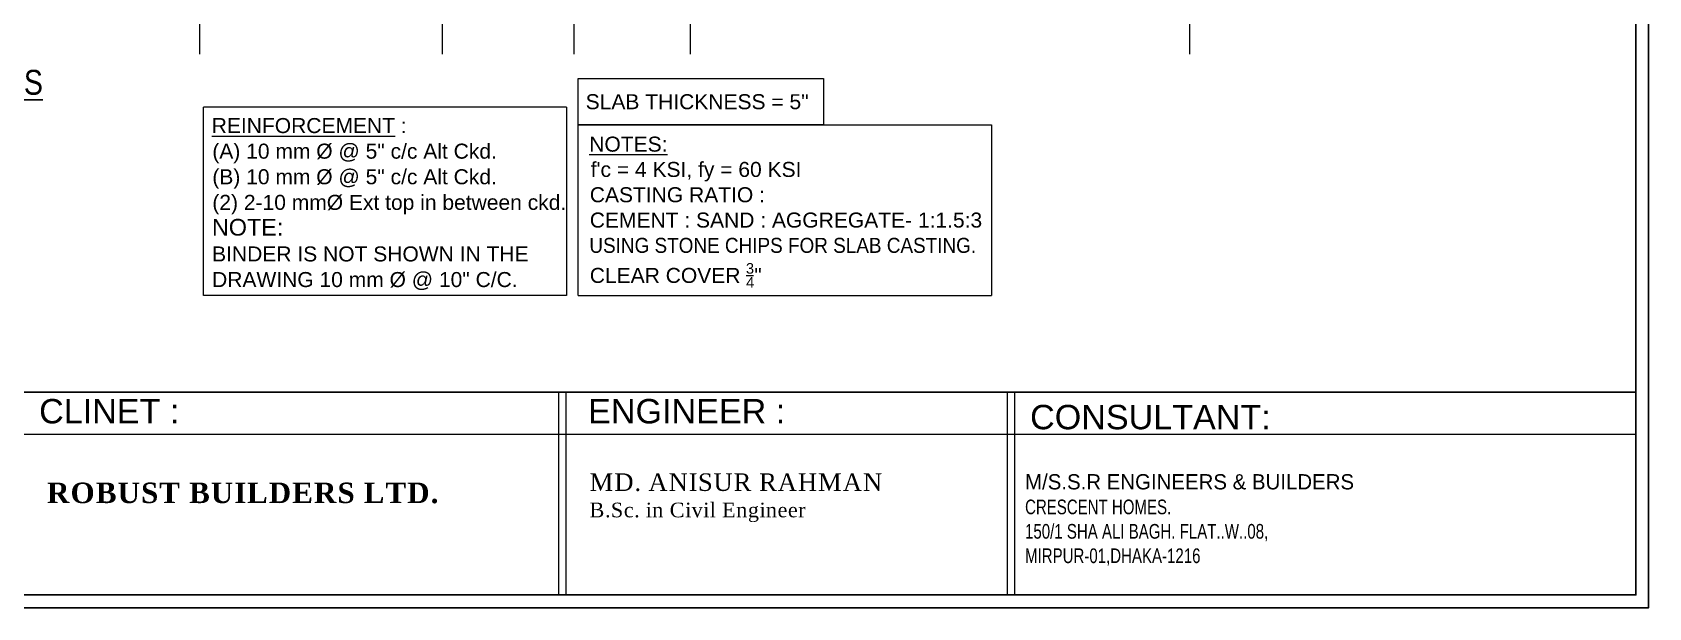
# Model space of a CAD drawing. Extents: x 52891 to 66536, y -48165 to -44533.
# Drawn here: x 61343 to 62202, y -45971 to -45664 of the extents above; entities that cross this region are included whole.
import ezdxf

# ---------------------------------------------------------------- set-up
doc = ezdxf.new("R2010")
doc.units = 0
doc.header["$MEASUREMENT"] = 0
for name, color, linetype, lineweight in [('1-TEXT', 212, 'Continuous', 25), ('DIMEN', 8, 'Continuous', 13), ('ROD', 1, 'Continuous', 35), ('TEXT', 7, 'Continuous', 13), ('WALL', 7, 'Continuous', 30)]:
    doc.layers.add(name, color=color, linetype=linetype, lineweight=lineweight)
doc.layers.add('Layer1', color=174, linetype='Continuous')
doc.styles.add('Arial', font='arial.ttf')
doc.styles.add('NEW', font='swissck.ttf')

# ---------------------------------------------------------------- blocks, each defined once
blk = doc.blocks.new('L')
at = {"layer": 'Layer1', "color": 0}
blk.add_line((0, 65.62), (-777.86, 65.62), dxfattribs=at)
at = {"layer": 'Layer1', "color": 4}
blk.add_lwpolyline([(-781.98, 548.61), (4.12, 548.61), (4.12, -4.12), (-781.98, -4.12)], close=True, dxfattribs=at)
at = {"layer": 'Layer1', "color": 1}
blk.add_lwpolyline([(-777.86, 544.49), (0, 544.49), (0, 0), (-777.86, 0)], close=True, dxfattribs=at)
at = {"layer": 'TEXT', "color": 0}
for p, q in [((0, 65.62), (-777.86, 65.62)), ((-348.23, 0.31), (-348.23, 65.62)), ((-345.86, 0.31), (-345.86, 65.62)), ((-203.16, 0.31), (-203.16, 65.62)), ((-200.79, 0.31), (-200.79, 65.62)), ((-777.86, 52.07), (0, 52.07))]:
    blk.add_line(p, q, dxfattribs=at)
at = {"layer": 'TEXT', "color": 4, "lineweight": 13, "char_height": 7.894, "attachment_point": 1, "style": 'Arial'}
for s, insert in [('CLINET :', (-516.31, 63.44)), ('ENGINEER :', (-338.79, 63.44))]:
    blk.add_mtext(s, dxfattribs=dict(at, insert=insert))
at = {"layer": 'TEXT', "color": 4, "lineweight": 13, "insert": (-195.89, 61.54), "char_height": 7.8937, "attachment_point": 1, "line_spacing_factor": 1.5, "style": 'Arial'}
blk.add_mtext('CONSULTANT:', dxfattribs=at)
at = {"layer": 'TEXT', "color": 3, "lineweight": 13, "attachment_point": 1, "style": 'Arial'}
for s, insert, char_height, width in [('{\\fTimes New Roman|b0|i0|c0|p18;\\T1.05;MD. ANISUR RAHMAN\\P\\H0.8344x;B.Sc. in Civil Engineer}', (-338.33, 39.36), 5.6834, 108.3857), ('\\pt139.4;{\\fTimes New Roman|b1|i0|c0|p18;\\T1.05;\\C5;ROBUST BUILDERS LTD.}', (-513.76, 36.38), 6.64, 133.2452)]:
    blk.add_mtext(s, dxfattribs=dict(at, insert=insert, char_height=char_height, width=width))
at = {"layer": 'TEXT', "color": 4, "insert": (-197.52, 39.11), "char_height": 4.89284, "attachment_point": 1, "style": 'Arial'}
blk.add_mtext('\\pt1.131;{\\fBankGothic Lt BT|b0|i0|c0|p34;\\H1.009x;\\C96;M/S.S.R ENGINEERS & BUILDERS\\fSwis721 LtCn BT|b0|i0|c0|p34;\\H0.6676x;\\C1;\\P\\H1.439x;\\C5;CRESCENT HOMES.\\P150/1 SHA ALI BAGH. FLAT..W..08,\\PMIRPUR-01,DHAKA-1216}', dxfattribs=at)

msp = doc.modelspace()

# ---------------------------------------------------------------- linework, layer by layer
at = {"layer": 'DIMEN'}
for p, q in [((61958.36, -45553.65), (61958.36, -45675.75)), ((61630.86, -45566.65), (61630.86, -45675.75)), ((61692.86, -45566.65), (61692.86, -45675.75)), ((61560.86, -45579.43), (61560.86, -45675.75)), ((61431.86, -45595.43), (61431.86, -45675.75))]:
    msp.add_line(p, q, dxfattribs=at)
at = {"layer": 'ROD', "lineweight": 5}
for p, q in [((61633.2, -45688.79, -0.49), (61763.7, -45688.79, -0.49)), ((61633.2, -45713.38, -0.49), (61633.2, -45688.79, -0.49)), ((61763.7, -45688.79, -0.49), (61763.7, -45713.38, -0.49)), ((61434.03, -45804.29, -0.49), (61434.03, -45704.03, -0.49)), ((61627.11, -45704.03, -0.49), (61434.03, -45704.03, -0.49)), ((61627.11, -45704.03, -0.49), (61627.11, -45804.29, -0.49)), ((61763.7, -45713.38, -0.49), (61633.2, -45713.38, -0.49)), ((61633.2, -45713.38, -0.49), (61852.97, -45713.38, -0.49)), ((61633.2, -45804.29, -0.49), (61633.2, -45713.38, -0.49)), ((61852.97, -45713.38, -0.49), (61852.97, -45804.29, -0.49)), ((61627.11, -45804.29, -0.49), (61434.03, -45804.29, -0.49)), ((61633.2, -45804.29, -0.49), (61852.97, -45804.29, -0.49))]:
    msp.add_line(p, q, dxfattribs=at)
at = {"layer": 'TEXT'}
msp.add_line((61722.65, -45793.6, -0.49), (61726.53, -45793.6, -0.49), dxfattribs=at)

# ---------------------------------------------------------------- block references
at = {"layer": 'WALL', "xscale": 1.644493711195537, "yscale": 1.644493711195537, "zscale": 1.644493711188294}
msp.add_blockref('L', (62195.69, -45963.72), dxfattribs=at)

# ---------------------------------------------------------------- texts
at = {"layer": '1-TEXT', "style": 'NEW'}
msp.add_text('%%USLAB RE-BAR DETAILS', height=13.2237, dxfattribs=at).set_placement((61181.15, -45697.4))
at = {"layer": 'TEXT', "style": 'Arial'}
for s, height, p in [('SLAB THICKNESS = 5"', 8, (61637.24, -45705.12, -1.07)), ('%%UREINFORCEMENT', 8, (61438.4, -45717.82, -1.07)), (' :', 8, (61535.87, -45717.82, -1.07)), ('(A) 10 mm %%C @ 5" c/c Alt Ckd.', 8, (61438.72, -45731.45, -1.07)), ('%%UNOTES:', 8, (61639.14, -45727.71, -0.49)), ('(B) 10 mm %%C @ 5" c/c Alt Ckd.', 8, (61438.72, -45745.08, -1.07)), ("f'c = 4 KSI, fy = 60 KSI", 8, (61639.89, -45741.18, -0.49)), ('CASTING RATIO :', 8, (61639.43, -45754.65, -0.49)), ('(2) 2-10 mm%%C Ext top in between ckd.', 8, (61438.72, -45758.71, -1.07)), ('NOTE:', 8.888, (61438.52, -45772.4, -1.07)), ('CEMENT : SAND : AGGREGATE- 1:1.5:3', 8, (61639.43, -45768.13, -0.49)), ('BINDER IS NOT SHOWN IN THE', 8.0001, (61438.6, -45786.17, -1.07)), ('DRAWING 10 mm %%C @ 10" C/C.', 8.0001, (61438.59, -45799.8, -1.07)), ('CLEAR COVER ', 8, (61639.43, -45797.6, -0.49)), ('3', 5.6, (61722.43, -45792.66, -0.49)), ('"', 8, (61726.9, -45797.6, -0.49)), ('4', 5.6, (61722.55, -45800.13, -0.49))]:
    msp.add_text(s, height=height, dxfattribs=at).set_placement(p)
at = {"layer": 'TEXT', "style": 'Arial', "width": 0.9}
msp.add_text('USING STONE CHIPS FOR SLAB CASTING.', height=8, dxfattribs=at).set_placement((61639.2, -45781.6, -0.49))

doc.saveas('drawing.dxf')
